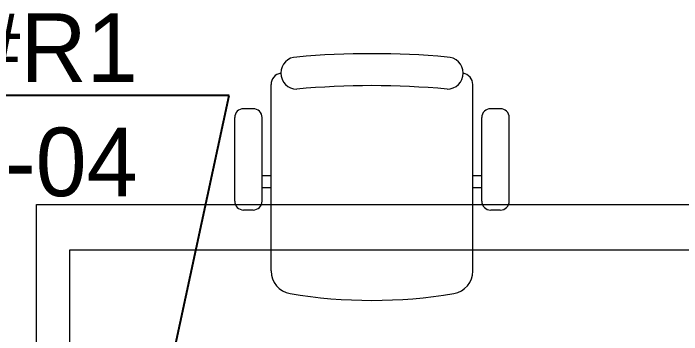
# Model space of a CAD drawing. Header units: metres. Extents: x 75097 to 220695, y -1557923 to -1361206.
# Drawn here: x 87700 to 89161, y -1447358 to -1446655 of the extents above; entities that cross this region are included whole.
import ezdxf
from ezdxf import colors
from ezdxf.entities.mleader import LeaderData, LeaderLine
from ezdxf.math import Vec2, Vec3

# ---------------------------------------------------------------- set-up
doc = ezdxf.new("R2010")
doc.units = ezdxf.units.M
doc.layers.get('0').update_dxf_attribs({"lineweight": 0})
doc.layers.add('A-100 - Copy$0$Medical Equipment and Furniture', color=8, linetype='Continuous', lineweight=0)
doc.layers.add('A-100 - Copy$0$NEW', color=8, linetype='Continuous', lineweight=5)
doc.layers.add('E-POWR', color=7, linetype='Continuous', lineweight=9, true_color=0x4e7e3e)
doc.styles.get("Standard").update_dxf_attribs({"font": 'GOTHIC.TTF'})

# ---------------------------------------------------------------- blocks, each defined once
blk = doc.blocks.new('*X81')
for p, q in [((5, 3), (5, 3)), ((5, 3), (5, 3)), ((5, 3), (5, 3)), ((5, 3), (5, 3)), ((5, 3), (5, 3)), ((5, 3), (5, 3)), ((5, 3), (5, 3)), ((5, 3), (5, 3)), ((5, 3), (5, 3)), ((5, 3), (5, 3)), ((5, 3), (5, 3)), ((5, 3), (5, 3)), ((5, 3), (5, 3)), ((5, 3), (5, 3)), ((5, 3), (5, 3)), ((5, 3), (5, 3)), ((5, 3), (5, 3)), ((5, 3), (5, 3)), ((5, 3), (5, 3)), ((5, 3), (5, 3)), ((5, 3), (5, 3)), ((5, 3), (5, 3)), ((5, 3), (5, 3)), ((5, 3), (5, 3)), ((5, 3), (5, 3)), ((5, 3), (5, 3)), ((5, 3), (5, 3)), ((5, 3), (5, 3)), ((5, 3), (5, 3)), ((5, 3), (5, 3)), ((5, 3), (5, 3)), ((5, 3), (5, 3)), ((5, 3), (5, 3)), ((5, 3), (5, 3)), ((5, 3), (5, 3)), ((5, 3), (5, 3)), ((5, 3), (5, 3)), ((5, 3), (5, 3)), ((5, 3), (5, 3)), ((5, 3), (5, 3)), ((5, 3), (5, 3)), ((5, 3), (5, 3)), ((5, 3), (5, 3)), ((5, 3), (5, 3)), ((5, 3), (5, 3)), ((5, 3), (5, 3)), ((5, 3), (5, 3)), ((5, 3), (5, 3)), ((5, 3), (5, 3)), ((5, 3), (5, 3)), ((5, 3), (5, 3)), ((5, 3), (5, 3)), ((5, 3), (5, 3)), ((5, 3), (5, 3)), ((5, 3), (5, 3)), ((5, 3), (5, 3)), ((5, 3), (5, 3)), ((5, 3), (5, 3)), ((5, 3), (5, 3)), ((5, 3), (5, 3)), ((5, 3), (5, 3)), ((5, 3), (5, 3)), ((5, 3), (5, 3)), ((5, 3), (5, 3)), ((5, 3), (5, 3)), ((5, 3), (5, 3)), ((6, 3), (5, 3)), ((5, 3), (5, 3)), ((6, 3), (5, 3)), ((5, 3), (5, 3)), ((6, 3), (5, 3)), ((5, 3), (5, 3)), ((6, 3), (5, 3)), ((5, 3), (5, 3)), ((5, 3), (5, 3)), ((5, 3), (5, 3)), ((5, 3), (5, 3)), ((5, 3), (5, 3)), ((5, 3), (5, 3)), ((5, 3), (5, 3)), ((5, 3), (5, 3)), ((5, 3), (5, 3)), ((5, 3), (5, 3)), ((5, 3), (5, 3)), ((5, 3), (5, 3)), ((5, 3), (5, 3)), ((5, 3), (5, 3)), ((5, 3), (5, 3)), ((5, 3), (5, 3)), ((5, 3), (5, 3)), ((5, 3), (5, 3)), ((5, 3), (5, 3)), ((5, 3), (5, 3)), ((5, 3), (5, 3)), ((5, 3), (5, 3)), ((5, 3), (5, 3)), ((6, 3), (6, 3)), ((6, 3), (6, 3)), ((6, 3), (6, 3)), ((6, 3), (6, 3)), ((6, 3), (6, 3)), ((6, 3), (6, 3)), ((6, 3), (6, 3)), ((6, 3), (6, 3)), ((6, 3), (6, 3)), ((6, 3), (6, 3)), ((6, 3), (6, 3)), ((6, 3), (6, 3)), ((6, 3), (6, 3)), ((6, 3), (6, 3)), ((6, 3), (6, 3)), ((6, 3), (6, 3)), ((6, 3), (6, 3)), ((6, 3), (6, 3)), ((6, 3), (6, 3)), ((6, 3), (6, 3)), ((6, 3), (6, 3)), ((6, 3), (6, 3)), ((6, 3), (6, 3)), ((6, 3), (6, 3)), ((6, 3), (6, 3)), ((6, 3), (6, 3)), ((6, 3), (6, 3)), ((6, 3), (6, 3)), ((6, 3), (6, 3)), ((6, 3), (6, 3)), ((6, 3), (6, 3)), ((6, 3), (6, 3)), ((6, 3), (6, 3)), ((6, 3), (6, 3)), ((6, 3), (6, 3)), ((6, 3), (6, 3)), ((6, 3), (6, 3)), ((6, 3), (6, 3)), ((6, 3), (6, 3)), ((6, 3), (6, 3)), ((6, 3), (6, 3)), ((6, 3), (6, 3)), ((6, 3), (6, 3)), ((6, 3), (6, 3)), ((6, 3), (6, 3)), ((6, 3), (6, 3)), ((6, 3), (6, 3)), ((6, 3), (6, 3)), ((6, 3), (6, 3)), ((6, 3), (6, 3)), ((6, 3), (6, 3)), ((6, 3), (6, 3)), ((6, 3), (6, 3)), ((6, 3), (6, 3)), ((6, 3), (6, 3)), ((6, 3), (6, 3)), ((6, 3), (6, 3)), ((6, 3), (6, 3)), ((6, 3), (6, 3)), ((6, 3), (6, 3)), ((6, 3), (6, 3)), ((6, 3), (6, 3)), ((6, 3), (6, 3)), ((6, 3), (6, 3)), ((6, 3), (6, 3)), ((6, 3), (6, 3)), ((6, 3), (6, 3)), ((6, 3), (6, 3)), ((6, 3), (6, 3)), ((6, 3), (6, 3)), ((6, 3), (6, 3)), ((6, 3), (6, 3)), ((6, 3), (6, 3)), ((6, 3), (6, 3)), ((6, 3), (6, 3)), ((6, 3), (6, 3)), ((6, 3), (6, 3)), ((6, 3), (6, 3)), ((6, 3), (6, 3)), ((6, 3), (6, 3)), ((6, 3), (6, 3)), ((6, 3), (6, 3)), ((6, 3), (6, 3)), ((6, 3), (6, 3)), ((6, 3), (6, 3)), ((6, 3), (6, 3)), ((6, 3), (6, 3)), ((6, 3), (6, 3)), ((6, 3), (6, 3)), ((6, 3), (6, 3)), ((6, 3), (6, 3)), ((6, 3), (6, 3)), ((6, 3), (6, 3)), ((6, 3), (6, 3)), ((6, 3), (6, 3)), ((6, 3), (6, 3)), ((6, 3), (6, 3)), ((6, 3), (6, 3)), ((6, 3), (6, 3)), ((6, 3), (6, 3)), ((6, 3), (6, 3)), ((6, 3), (6, 3)), ((6, 3), (6, 3)), ((6, 3), (6, 3)), ((6, 3), (6, 3)), ((6, 3), (6, 3)), ((6, 3), (6, 3)), ((6, 3), (6, 3)), ((6, 3), (6, 3)), ((6, 3), (6, 3)), ((6, 3), (6, 3)), ((6, 3), (6, 3)), ((6, 3), (6, 3)), ((6, 3), (6, 3)), ((6, 3), (6, 3)), ((6, 3), (6, 3)), ((6, 3), (6, 3)), ((6, 3), (6, 3)), ((6, 3), (6, 3)), ((6, 3), (6, 3)), ((6, 3), (6, 3)), ((6, 3), (6, 3)), ((6, 3), (6, 3)), ((6, 3), (6, 3)), ((6, 3), (6, 3)), ((6, 3), (6, 3)), ((6, 3), (6, 3)), ((6, 3), (6, 3)), ((6, 3), (6, 3)), ((6, 3), (6, 3)), ((6, 3), (6, 3)), ((6, 3), (6, 3)), ((6, 3), (6, 3)), ((6, 3), (6, 3)), ((6, 3), (6, 3)), ((6, 3), (6, 3)), ((6, 3), (6, 3)), ((6, 3), (6, 3)), ((6, 3), (6, 3)), ((6, 3), (6, 3)), ((6, 3), (6, 3)), ((6, 3), (6, 3)), ((6, 3), (6, 3)), ((6, 3), (6, 3)), ((6, 3), (6, 3)), ((6, 3), (6, 3)), ((6, 3), (6, 3)), ((6, 3), (6, 3)), ((6, 3), (6, 3)), ((6, 3), (6, 3)), ((6, 3), (6, 3)), ((6, 3), (6, 3)), ((6, 3), (6, 3)), ((6, 3), (6, 3)), ((6, 3), (6, 3)), ((6, 3), (6, 3)), ((6, 3), (6, 3)), ((6, 3), (6, 3)), ((6, 3), (6, 3)), ((6, 3), (6, 3)), ((6, 3), (6, 3)), ((6, 3), (6, 3)), ((6, 3), (6, 3)), ((6, 3), (6, 3)), ((6, 3), (6, 3)), ((6, 3), (6, 3)), ((6, 3), (6, 3)), ((6, 3), (6, 3)), ((6, 3), (6, 3)), ((6, 3), (6, 3)), ((6, 3), (6, 3)), ((6, 3), (6, 3)), ((6, 3), (6, 3)), ((6, 3), (6, 3)), ((6, 3), (6, 3)), ((6, 3), (6, 3)), ((6, 3), (6, 3)), ((6, 3), (6, 3)), ((6, 3), (6, 3)), ((6, 3), (6, 3)), ((6, 3), (6, 3)), ((6, 3), (6, 3)), ((6, 3), (6, 3)), ((6, 3), (6, 3)), ((6, 3), (6, 3)), ((6, 3), (6, 3)), ((6, 3), (6, 3)), ((6, 3), (6, 3)), ((6, 3), (6, 3)), ((6, 3), (6, 3)), ((6, 3), (6, 3)), ((6, 3), (6, 3)), ((6, 3), (6, 3)), ((6, 3), (6, 3)), ((6, 3), (6, 3)), ((6, 3), (6, 3)), ((6, 3), (6, 3)), ((6, 3), (6, 3)), ((6, 3), (6, 3)), ((6, 3), (6, 3)), ((6, 3), (6, 3)), ((6, 3), (6, 3)), ((6, 3), (6, 3)), ((6, 3), (6, 3)), ((6, 3), (5, 3)), ((6, 3), (5, 3)), ((6, 3), (5, 3)), ((6, 3), (5, 3)), ((6, 3), (5, 3)), ((6, 3), (6, 3)), ((6, 3), (6, 3)), ((6, 3), (6, 3)), ((6, 3), (6, 3)), ((6, 3), (6, 3)), ((6, 3), (6, 3)), ((6, 3), (6, 3)), ((6, 3), (6, 3)), ((6, 3), (6, 3)), ((6, 3), (6, 3)), ((6, 3), (6, 3)), ((6, 3), (6, 3)), ((6, 3), (6, 3)), ((6, 3), (6, 3)), ((6, 3), (6, 3)), ((6, 3), (6, 3)), ((6, 3), (6, 3)), ((6, 3), (6, 3)), ((6, 3), (6, 3)), ((6, 3), (6, 3)), ((6, 3), (6, 3)), ((6, 3), (6, 3)), ((6, 3), (6, 3)), ((6, 3), (6, 3)), ((6, 3), (6, 3)), ((6, 3), (6, 3)), ((6, 3), (6, 3)), ((6, 3), (6, 3)), ((6, 3), (6, 3)), ((6, 3), (6, 3)), ((6, 3), (6, 3)), ((6, 3), (6, 3)), ((6, 3), (6, 3)), ((6, 3), (6, 3)), ((6, 3), (6, 3)), ((6, 3), (6, 3)), ((6, 3), (6, 3)), ((6, 3), (6, 3)), ((6, 3), (6, 3)), ((6, 3), (6, 3)), ((6, 3), (6, 3)), ((6, 3), (6, 3)), ((6, 3), (6, 3)), ((6, 3), (6, 3)), ((6, 3), (6, 3)), ((6, 3), (6, 3)), ((6, 3), (6, 3)), ((6, 3), (6, 3)), ((6, 3), (6, 3)), ((6, 3), (6, 3)), ((6, 3), (6, 3)), ((6, 3), (6, 3)), ((6, 3), (6, 3)), ((6, 3), (6, 3)), ((6, 3), (6, 3)), ((6, 3), (6, 3)), ((6, 3), (6, 3)), ((6, 3), (6, 3)), ((6, 3), (6, 3)), ((6, 3), (6, 3)), ((6, 3), (6, 3)), ((6, 3), (6, 3)), ((6, 3), (6, 3)), ((6, 3), (6, 3)), ((6, 3), (6, 3)), ((6, 3), (6, 3)), ((6, 3), (6, 3)), ((6, 3), (6, 3)), ((6, 3), (6, 3)), ((6, 3), (6, 3)), ((6, 3), (6, 3)), ((6, 3), (6, 3)), ((6, 3), (6, 3)), ((6, 3), (6, 3)), ((6, 3), (6, 3)), ((6, 3), (6, 3)), ((6, 3), (6, 3)), ((6, 3), (6, 3)), ((6, 3), (6, 3)), ((6, 3), (6, 3)), ((6, 3), (6, 3)), ((6, 3), (6, 3)), ((6, 3), (6, 3)), ((6, 3), (6, 3)), ((6, 3), (6, 3)), ((6, 3), (6, 3)), ((6, 3), (6, 3)), ((6, 3), (6, 3)), ((6, 3), (6, 3)), ((6, 3), (6, 3)), ((6, 3), (6, 3)), ((6, 3), (6, 3)), ((6, 3), (6, 3)), ((6, 3), (6, 3)), ((6, 3), (6, 3)), ((6, 3), (6, 3)), ((6, 3), (6, 3)), ((6, 3), (6, 3)), ((6, 3), (6, 3)), ((6, 3), (6, 3)), ((6, 3), (6, 3)), ((6, 3), (6, 3)), ((6, 3), (6, 3)), ((6, 3), (6, 3)), ((6, 3), (6, 3)), ((6, 3), (6, 3)), ((6, 3), (6, 3)), ((6, 3), (6, 3)), ((6, 3), (6, 3)), ((6, 3), (6, 3)), ((6, 3), (6, 3)), ((6, 3), (6, 3)), ((6, 3), (6, 3)), ((6, 3), (6, 3)), ((6, 3), (6, 3)), ((6, 3), (6, 3)), ((6, 3), (6, 3)), ((6, 3), (6, 3)), ((6, 3), (6, 3)), ((6, 3), (6, 3)), ((6, 3), (6, 3)), ((6, 3), (6, 3)), ((6, 3), (6, 3)), ((6, 3), (6, 3)), ((6, 3), (6, 3)), ((6, 3), (6, 3)), ((6, 3), (6, 3)), ((6, 3), (6, 3)), ((6, 3), (6, 3)), ((6, 3), (6, 3)), ((6, 3), (6, 3)), ((6, 3), (6, 3)), ((6, 3), (6, 3)), ((6, 3), (6, 3)), ((6, 3), (6, 3)), ((6, 3), (6, 3)), ((6, 3), (6, 3)), ((6, 3), (6, 3)), ((6, 3), (6, 3)), ((6, 3), (6, 3)), ((6, 3), (6, 3)), ((6, 3), (6, 3)), ((6, 3), (6, 3)), ((6, 3), (6, 3)), ((6, 3), (6, 3)), ((6, 3), (6, 3)), ((6, 3), (6, 3)), ((6, 3), (6, 3)), ((6, 3), (6, 3)), ((6, 3), (6, 3)), ((6, 3), (6, 3)), ((6, 3), (6, 3)), ((6, 3), (6, 3)), ((6, 3), (6, 3)), ((6, 3), (6, 3)), ((6, 3), (6, 3)), ((6, 3), (6, 3)), ((6, 3), (6, 3)), ((6, 3), (6, 3)), ((6, 3), (6, 3)), ((6, 3), (6, 3)), ((6, 3), (6, 3)), ((6, 3), (6, 3)), ((6, 3), (6, 3)), ((6, 3), (6, 3)), ((6, 3), (6, 3)), ((6, 3), (6, 3)), ((6, 3), (6, 3)), ((6, 3), (6, 3)), ((6, 3), (6, 3)), ((6, 3), (6, 3)), ((6, 3), (6, 3)), ((6, 3), (6, 3)), ((6, 3), (6, 3)), ((6, 3), (6, 3)), ((6, 3), (6, 3)), ((6, 3), (6, 3)), ((6, 3), (6, 3)), ((6, 3), (6, 3)), ((6, 3), (6, 3)), ((6, 3), (6, 3)), ((6, 3), (6, 3)), ((6, 3), (6, 3)), ((6, 3), (6, 3)), ((6, 3), (6, 3)), ((6, 3), (6, 3)), ((6, 3), (6, 3)), ((6, 3), (6, 3)), ((6, 3), (6, 3)), ((6, 3), (6, 3)), ((6, 3), (6, 3)), ((6, 3), (6, 3)), ((6, 3), (6, 3)), ((6, 3), (6, 3)), ((6, 3), (6, 3)), ((6, 3), (6, 3)), ((6, 3), (6, 3)), ((6, 3), (6, 3)), ((6, 3), (6, 3)), ((6, 3), (6, 3)), ((6, 3), (6, 3)), ((6, 3), (6, 3)), ((6, 3), (6, 3)), ((6, 3), (6, 3)), ((6, 3), (6, 3)), ((6, 3), (6, 3)), ((6, 3), (6, 3)), ((6, 3), (6, 3)), ((6, 3), (6, 3)), ((6, 3), (6, 3)), ((6, 3), (6, 3)), ((6, 3), (6, 3)), ((6, 3), (6, 3)), ((6, 3), (6, 3)), ((6, 3), (6, 3)), ((6, 3), (6, 3)), ((6, 3), (6, 3)), ((6, 3), (6, 3)), ((6, 3), (6, 3)), ((6, 3), (6, 3)), ((6, 3), (6, 3)), ((6, 3), (6, 3)), ((6, 3), (6, 3)), ((6, 3), (6, 3)), ((6, 3), (6, 3)), ((6, 3), (6, 3)), ((6, 3), (6, 3)), ((6, 3), (6, 3)), ((6, 3), (6, 3)), ((6, 3), (6, 3)), ((6, 3), (6, 3)), ((6, 3), (6, 3)), ((6, 3), (6, 3)), ((6, 3), (6, 3)), ((6, 3), (6, 3)), ((6, 3), (6, 3)), ((6, 3), (6, 3)), ((6, 3), (6, 3)), ((6, 3), (6, 3)), ((6, 3), (6, 3)), ((6, 3), (6, 3)), ((6, 3), (6, 3)), ((6, 3), (6, 3)), ((6, 3), (6, 3)), ((6, 3), (6, 3)), ((6, 3), (6, 3)), ((6, 3), (6, 3)), ((6, 3), (6, 3)), ((6, 3), (6, 3)), ((6, 3), (6, 3)), ((6, 3), (6, 3)), ((6, 3), (6, 3)), ((6, 3), (6, 3)), ((6, 3), (6, 3)), ((6, 3), (6, 3)), ((6, 3), (6, 3)), ((6, 3), (6, 3)), ((6, 3), (6, 3)), ((6, 3), (6, 3)), ((6, 3), (6, 3)), ((6, 3), (6, 3)), ((6, 3), (6, 3)), ((6, 3), (6, 3)), ((6, 3), (6, 3)), ((6, 3), (6, 3)), ((6, 3), (6, 3)), ((6, 3), (6, 3)), ((6, 3), (6, 3)), ((6, 3), (6, 3)), ((6, 3), (6, 3)), ((6, 3), (6, 3)), ((6, 3), (6, 3)), ((6, 3), (6, 3)), ((6, 3), (6, 3)), ((6, 3), (6, 3)), ((6, 3), (6, 3)), ((6, 3), (6, 3)), ((6, 3), (6, 3)), ((6, 3), (6, 3)), ((6, 3), (6, 3)), ((6, 3), (6, 3)), ((6, 3), (6, 3)), ((6, 3), (6, 3)), ((6, 3), (6, 3)), ((6, 3), (6, 3)), ((6, 3), (6, 3)), ((6, 3), (6, 3)), ((6, 3), (6, 3)), ((6, 3), (6, 3)), ((6, 3), (6, 3)), ((6, 3), (6, 3)), ((6, 3), (6, 3)), ((6, 3), (6, 3)), ((6, 3), (6, 3)), ((6, 3), (6, 3)), ((6, 3), (6, 3)), ((6, 3), (6, 3)), ((6, 3), (6, 3)), ((6, 3), (6, 3)), ((6, 3), (6, 3)), ((6, 3), (6, 3)), ((6, 3), (6, 3)), ((6, 3), (6, 3)), ((6, 3), (6, 3)), ((6, 3), (6, 3)), ((6, 3), (6, 3)), ((6, 3), (6, 3)), ((6, 3), (6, 3)), ((6, 3), (6, 3)), ((6, 3), (6, 3)), ((6, 3), (6, 3)), ((6, 3), (6, 3)), ((6, 3), (6, 3)), ((6, 3), (6, 3)), ((6, 3), (6, 3)), ((6, 3), (6, 3)), ((6, 3), (6, 3))]:
    blk.add_line(p, q)
blk = doc.blocks.new('*X82')
for p, q in [((13, 1), (13, 1)), ((13, 1), (13, 1)), ((13, 1), (13, 1)), ((13, 1), (13, 1)), ((13, 1), (13, 1)), ((13, 1), (13, 1)), ((13, 1), (13, 1)), ((13, 1), (13, 1)), ((13, 1), (13, 1)), ((13, 1), (13, 1)), ((13, 1), (13, 1)), ((13, 1), (13, 1)), ((13, 1), (13, 1)), ((13, 1), (13, 1)), ((13, 1), (13, 1)), ((13, 1), (14, 1)), ((13, 1), (14, 1)), ((13, 1), (14, 1)), ((13, 1), (13, 1)), ((13, 1), (13, 1)), ((13, 1), (13, 1)), ((13, 1), (13, 1)), ((13, 1), (13, 1)), ((13, 1), (13, 1)), ((13, 1), (13, 1)), ((13, 1), (13, 1)), ((13, 1), (13, 1)), ((13, 1), (13, 1)), ((13, 1), (13, 1)), ((13, 1), (13, 1)), ((13, 1), (13, 1)), ((13, 1), (13, 1)), ((13, 1), (13, 1)), ((13, 1), (13, 1)), ((13, 1), (13, 1)), ((13, 1), (13, 1)), ((13, 1), (13, 1)), ((13, 1), (13, 1)), ((13, 1), (13, 1)), ((13, 1), (13, 1)), ((13, 1), (13, 1)), ((13, 1), (13, 1)), ((13, 1), (13, 1)), ((13, 1), (13, 1)), ((13, 1), (13, 1)), ((13, 1), (13, 1)), ((13, 1), (13, 1)), ((13, 1), (13, 1)), ((13, 1), (13, 1)), ((13, 1), (13, 1)), ((13, 1), (13, 1)), ((13, 1), (13, 1)), ((13, 1), (13, 1)), ((13, 1), (13, 1)), ((13, 1), (13, 1)), ((13, 1), (13, 1)), ((13, 1), (13, 1)), ((13, 1), (13, 1)), ((13, 1), (13, 1)), ((13, 1), (13, 1)), ((13, 1), (13, 1)), ((13, 1), (13, 1)), ((13, 1), (13, 1)), ((13, 1), (13, 1)), ((13, 1), (13, 1)), ((13, 1), (13, 1)), ((13, 1), (13, 1)), ((13, 1), (13, 1)), ((13, 1), (13, 1)), ((13, 1), (13, 1)), ((13, 1), (13, 1)), ((13, 1), (13, 1)), ((13, 1), (13, 1)), ((13, 1), (13, 1)), ((13, 1), (13, 1)), ((13, 1), (13, 1)), ((13, 1), (13, 1)), ((13, 1), (13, 1)), ((13, 1), (13, 1)), ((13, 1), (13, 1)), ((13, 1), (13, 1)), ((13, 1), (13, 1)), ((13, 1), (13, 1)), ((13, 1), (13, 1)), ((13, 1), (13, 1)), ((13, 1), (13, 1)), ((13, 1), (13, 1)), ((13, 1), (13, 1)), ((13, 1), (13, 1)), ((13, 1), (13, 1)), ((13, 1), (13, 1)), ((13, 1), (13, 1)), ((13, 1), (13, 1)), ((13, 1), (13, 1)), ((13, 1), (13, 1)), ((13, 1), (13, 1)), ((13, 1), (13, 1)), ((13, 1), (13, 1)), ((13, 1), (13, 1)), ((13, 1), (13, 1)), ((13, 1), (13, 1)), ((13, 1), (13, 1)), ((13, 1), (13, 1)), ((13, 1), (13, 1)), ((13, 1), (13, 1)), ((13, 1), (13, 1)), ((13, 1), (13, 1)), ((13, 1), (13, 1)), ((13, 1), (13, 1)), ((13, 1), (13, 1)), ((13, 1), (13, 1)), ((13, 1), (13, 1)), ((13, 1), (13, 1)), ((13, 1), (13, 1)), ((13, 1), (13, 1)), ((13, 1), (13, 1)), ((13, 1), (13, 1)), ((13, 1), (13, 1)), ((13, 1), (13, 1)), ((13, 1), (13, 1)), ((13, 1), (13, 1)), ((13, 1), (13, 1)), ((13, 1), (13, 1)), ((13, 1), (14, 1)), ((13, 0), (13, 0)), ((13, 0), (13, 0)), ((13, 0), (13, 0)), ((13, 0), (13, 0)), ((13, 0), (13, 0)), ((13, 0), (13, 0)), ((13, 0), (13, 0)), ((13, 0), (13, 0)), ((13, 0), (13, 0)), ((13, 0), (13, 0)), ((13, 0), (13, 0)), ((13, 0), (13, 0)), ((13, 0), (13, 0)), ((13, 0), (13, 0)), ((13, 0), (13, 0)), ((13, 0), (13, 0)), ((13, 0), (13, 0)), ((13, 0), (13, 0)), ((13, 0), (13, 0)), ((13, 0), (13, 0)), ((13, 0), (13, 0)), ((13, 0), (13, 0)), ((13, 0), (13, 0)), ((13, 0), (13, 0)), ((13, 0), (13, 0)), ((13, 0), (13, 0)), ((13, 0), (13, 0)), ((13, 0), (13, 0)), ((13, 0), (13, 0)), ((13, 0), (13, 0)), ((13, 0), (13, 0)), ((13, 0), (13, 0)), ((13, 0), (13, 0)), ((13, 0), (13, 0)), ((13, 0), (13, 0)), ((13, 0), (13, 0)), ((13, 0), (13, 0)), ((13, 0), (13, 0)), ((13, 0), (13, 0)), ((13, 0), (13, 0)), ((13, 0), (13, 0)), ((13, 0), (13, 0)), ((13, 0), (13, 0)), ((13, 0), (13, 0)), ((13, 0), (13, 0)), ((13, 0), (13, 0)), ((13, 0), (13, 0)), ((13, 0), (13, 0)), ((13, 0), (14, 0)), ((13, 0), (14, 0)), ((13, 0), (13, 0)), ((13, 0), (14, 0)), ((14, 1), (14, 1)), ((14, 1), (14, 1)), ((14, 1), (14, 1)), ((14, 1), (14, 1)), ((14, 1), (14, 1)), ((14, 1), (14, 1)), ((14, 1), (14, 1)), ((14, 1), (14, 1)), ((14, 1), (14, 1)), ((14, 1), (14, 1)), ((14, 1), (14, 1)), ((14, 1), (14, 1)), ((14, 1), (14, 1)), ((14, 1), (14, 1)), ((14, 1), (14, 1)), ((14, 1), (14, 1)), ((14, 1), (14, 1)), ((14, 1), (14, 1)), ((14, 1), (14, 1)), ((14, 1), (14, 1)), ((14, 1), (14, 1)), ((14, 1), (14, 1)), ((14, 1), (14, 1)), ((14, 1), (14, 1)), ((14, 1), (14, 1)), ((14, 1), (14, 1)), ((14, 1), (14, 1)), ((14, 1), (14, 1)), ((14, 1), (14, 1)), ((14, 1), (14, 1)), ((14, 1), (14, 1)), ((14, 1), (14, 1)), ((14, 1), (14, 1)), ((14, 1), (14, 1)), ((14, 1), (14, 1)), ((14, 1), (14, 1)), ((14, 1), (14, 1)), ((14, 1), (14, 1)), ((14, 1), (14, 1)), ((14, 1), (14, 1)), ((14, 1), (14, 1)), ((14, 1), (14, 1)), ((14, 1), (14, 1)), ((14, 1), (14, 1)), ((14, 1), (14, 1)), ((14, 1), (14, 1)), ((14, 1), (14, 1)), ((14, 1), (14, 1)), ((14, 1), (14, 1)), ((14, 1), (14, 1)), ((14, 1), (14, 1)), ((14, 1), (14, 1)), ((14, 1), (14, 1)), ((14, 1), (14, 1)), ((14, 1), (14, 1)), ((14, 1), (14, 1)), ((14, 1), (14, 1)), ((14, 1), (14, 1)), ((14, 1), (14, 1)), ((14, 1), (14, 1)), ((14, 1), (14, 1)), ((14, 1), (14, 1)), ((14, 1), (14, 1)), ((14, 1), (14, 1)), ((14, 1), (14, 1)), ((14, 1), (14, 1)), ((14, 1), (14, 1)), ((14, 1), (14, 1)), ((14, 1), (14, 1)), ((14, 1), (14, 1)), ((14, 1), (14, 1)), ((14, 1), (14, 1)), ((14, 1), (14, 1)), ((14, 1), (14, 1)), ((14, 1), (14, 1)), ((14, 1), (14, 1)), ((14, 1), (14, 1)), ((14, 1), (14, 1)), ((14, 1), (14, 1)), ((14, 1), (14, 1)), ((14, 1), (14, 1)), ((14, 1), (14, 1)), ((14, 1), (14, 1)), ((14, 1), (14, 1)), ((14, 1), (14, 1)), ((14, 1), (14, 1)), ((14, 1), (14, 1)), ((14, 1), (14, 1)), ((14, 1), (14, 1)), ((14, 1), (14, 1)), ((14, 1), (14, 1)), ((14, 1), (14, 1)), ((14, 1), (14, 1)), ((14, 1), (14, 1)), ((14, 0), (14, 0)), ((14, 0), (14, 0)), ((14, 0), (14, 0)), ((14, 0), (14, 0)), ((14, 0), (14, 0)), ((14, 0), (14, 0)), ((14, 0), (14, 0)), ((14, 0), (14, 0)), ((14, 0), (14, 0)), ((14, 0), (14, 0)), ((14, 0), (14, 0)), ((14, 0), (14, 0)), ((14, 0), (14, 0)), ((14, 0), (14, 0)), ((14, 0), (14, 0)), ((14, 0), (14, 0)), ((14, 0), (14, 0)), ((14, 0), (14, 0)), ((14, 0), (14, 0)), ((14, 0), (14, 0)), ((14, 0), (14, 0)), ((14, 0), (14, 0)), ((14, 0), (14, 0)), ((14, 0), (14, 0)), ((14, 0), (14, 0)), ((14, 0), (14, 0)), ((14, 0), (14, 0)), ((14, 0), (14, 0)), ((14, 0), (14, 0)), ((14, 0), (14, 0)), ((14, 0), (14, 0)), ((14, 0), (14, 0)), ((14, 0), (14, 0)), ((14, 0), (14, 0)), ((14, 0), (14, 0)), ((14, 0), (14, 0)), ((14, 0), (14, 0)), ((14, 0), (14, 0)), ((14, 0), (14, 0)), ((14, 0), (14, 0)), ((14, 0), (14, 0)), ((14, 0), (14, 0)), ((14, 0), (14, 0)), ((14, 0), (14, 0)), ((14, 0), (14, 0)), ((14, 0), (14, 0)), ((14, 0), (14, 0)), ((14, 0), (14, 0)), ((13, 0), (13, 0)), ((13, 0), (14, 0)), ((13, 0), (13, 0)), ((13, 0), (14, 0)), ((13, 0), (13, 0)), ((13, 0), (14, 0)), ((13, 0), (13, 0)), ((13, 0), (13, 0)), ((13, 0), (13, 0)), ((13, 0), (13, 0)), ((13, 0), (14, 0)), ((13, 0), (13, 0)), ((13, 0), (14, 0)), ((13, 0), (13, 0)), ((13, 0), (14, 0)), ((13, 0), (13, 0)), ((13, 0), (14, 0)), ((13, 0), (13, 0)), ((13, 0), (14, 0)), ((13, 0), (13, 0)), ((13, 0), (14, 0)), ((13, 0), (13, 0)), ((13, 0), (14, 0)), ((13, 0), (13, 0)), ((13, 0), (13, 0)), ((13, 0), (13, 0)), ((13, 0), (14, 0)), ((13, 0), (13, 0)), ((13, 0), (14, 0)), ((13, 0), (13, 0)), ((13, 0), (14, 0)), ((13, 0), (13, 0)), ((13, 0), (14, 0)), ((13, 0), (13, 0)), ((13, 0), (13, 0)), ((13, 0), (13, 0)), ((13, 0), (13, 0)), ((13, 0), (13, 0)), ((13, 0), (13, 0)), ((13, 0), (13, 0)), ((13, 0), (13, 0)), ((13, 0), (13, 0)), ((13, 0), (13, 0)), ((13, 0), (13, 0)), ((13, 0), (13, 0)), ((13, 0), (13, 0)), ((13, 0), (13, 0)), ((13, 0), (13, 0)), ((13, 0), (13, 0)), ((13, 0), (13, 0)), ((13, 0), (13, 0)), ((13, 0), (13, 0)), ((13, 0), (13, 0)), ((13, 0), (13, 0)), ((13, 0), (13, 0)), ((13, 0), (13, 0)), ((13, 0), (13, 0)), ((13, 0), (13, 0)), ((13, 0), (13, 0)), ((13, 0), (13, 0)), ((13, 0), (13, 0)), ((13, 0), (13, 0)), ((13, 0), (13, 0)), ((13, 0), (13, 0)), ((13, -1), (13, -1)), ((13, -1), (13, -1)), ((13, -1), (13, -1)), ((13, -1), (13, -1)), ((13, -1), (13, -1)), ((13, -1), (14, -1)), ((13, -1), (13, -1)), ((14, 0), (14, 0)), ((14, 0), (14, 0)), ((14, 0), (14, 0)), ((14, 0), (14, 0)), ((14, 0), (14, 0)), ((14, 0), (14, 0)), ((14, 0), (14, 0)), ((14, 0), (14, 0)), ((14, 0), (14, 0)), ((14, 0), (14, 0)), ((14, 0), (14, 0)), ((14, 0), (14, 0)), ((14, 0), (14, 0)), ((14, 0), (14, 0)), ((14, 0), (14, 0)), ((13, 0), (14, 0)), ((14, 0), (14, 0)), ((14, 0), (14, 0)), ((14, 0), (14, 0)), ((14, 0), (14, 0)), ((14, 0), (14, 0)), ((14, 0), (14, 0)), ((14, 0), (14, 0)), ((14, 0), (14, 0)), ((14, 0), (14, 0)), ((14, 0), (14, 0)), ((14, 0), (14, 0)), ((14, 0), (14, 0)), ((14, 0), (14, 0)), ((14, 0), (14, 0)), ((14, 0), (14, 0)), ((14, 0), (14, 0)), ((14, 0), (14, 0)), ((14, 0), (14, 0)), ((14, 0), (14, 0)), ((14, 0), (14, 0)), ((14, 0), (14, 0)), ((14, 0), (14, 0)), ((14, 0), (14, 0)), ((14, 0), (14, 0)), ((14, 0), (14, 0)), ((14, 0), (14, 0)), ((14, 0), (14, 0)), ((14, 0), (14, 0)), ((14, 0), (14, 0)), ((14, 0), (14, 0)), ((14, 0), (14, 0)), ((14, 0), (14, 0)), ((14, 0), (14, 0)), ((14, 0), (14, 0)), ((14, -1), (14, -1)), ((14, -1), (14, -1)), ((14, -1), (14, -1)), ((14, -1), (14, -1)), ((14, -1), (14, -1))]:
    blk.add_line(p, q)
blk = doc.blocks.new('A-100 - Copy$0$GF21018-P')
for p, q in [((-0.2207, 0.4756), (-0.2207, 0.0675)), ((0.2205, 0.4756), (0.2205, 0.0675)), ((-0.2806, 0.3422), (-0.2598, 0.3422)), ((0.2596, 0.3422), (0.2804, 0.3422)), ((-0.3002, 0.3226), (-0.3002, 0.14)), ((-0.2402, 0.3226), (-0.2402, 0.14)), ((0.24, 0.3226), (0.24, 0.14)), ((0.3, 0.3226), (0.3, 0.14)), ((-0.2402, 0.2937), (-0.2207, 0.2937)), ((0.2205, 0.2937), (0.24, 0.2937)), ((-0.2402, 0.2671), (-0.2207, 0.2671)), ((0.2205, 0.2671), (0.24, 0.2671)), ((-0.2806, 0.1204), (-0.2598, 0.1204)), ((0.2596, 0.1204), (0.2804, 0.1204))]:
    blk.add_line(p, q)
for points in [[(0.24, 0.2937), (0.24, 0.2937), (0.24, 0.2937), (0.24, 0.2937), (0.24, 0.2937), (0.24, 0.2937), (0.24, 0.2937), (0.24, 0.2937), (0.24, 0.2937), (0.24, 0.2937), (0.24, 0.2937), (0.24, 0.2937), (0.24, 0.2937), (0.24, 0.2937), (0.24, 0.2937), (0.24, 0.2937), (0.24, 0.2937), (0.24, 0.2937), (0.24, 0.2937), (0.24, 0.2937), (0.24, 0.2937), (0.24, 0.2937), (0.24, 0.2937), (0.24, 0.2937), (0.24, 0.2937), (0.24, 0.2937), (0.24, 0.2937), (0.24, 0.2937), (0.24, 0.2937), (0.24, 0.2937), (0.24, 0.2937), (0.24, 0.2937), (0.24, 0.2937), (0.24, 0.2937), (0.24, 0.2937), (0.24, 0.2937), (0.24, 0.2937), (0.24, 0.2937), (0.24, 0.2937), (0.24, 0.2937), (0.24, 0.2937), (0.24, 0.2937), (0.24, 0.2937), (0.24, 0.2937), (0.24, 0.2937), (0.24, 0.2937), (0.24, 0.2937), (0.24, 0.2937), (0.24, 0.2937), (0.24, 0.2937), (0.24, 0.2937), (0.24, 0.2937), (0.24, 0.2937), (0.24, 0.2937), (0.24, 0.2937), (0.24, 0.2937), (0.24, 0.2937), (0.24, 0.2937), (0.24, 0.2937), (0.24, 0.2937), (0.24, 0.2937), (0.24, 0.2937), (0.24, 0.2937), (0.24, 0.2937), (0.24, 0.2937), (0.24, 0.2937), (0.24, 0.2937), (0.24, 0.2937), (0.24, 0.2937), (0.24, 0.2937), (0.24, 0.2937), (0.24, 0.2937), (0.24, 0.2937), (0.24, 0.2937), (0.24, 0.2937), (0.24, 0.2937), (0.24, 0.2937), (0.24, 0.2937), (0.24, 0.2937), (0.24, 0.2937), (0.24, 0.2937), (0.24, 0.2937), (0.24, 0.2937), (0.24, 0.2937), (0.24, 0.2937), (0.24, 0.2937), (0.24, 0.2937), (0.24, 0.2937), (0.24, 0.2937), (0.24, 0.2937), (0.24, 0.2937), (0.24, 0.2937), (0.24, 0.2937), (0.24, 0.2937), (0.24, 0.2937), (0.24, 0.2937), (0.24, 0.2937), (0.24, 0.2937), (0.24, 0.2937), (0.24, 0.2937), (0.24, 0.2937), (0.24, 0.2937), (0.24, 0.2937), (0.24, 0.2937), (0.24, 0.2937), (0.24, 0.2937), (0.24, 0.2937), (0.24, 0.2937), (0.24, 0.2937), (0.24, 0.2937), (0.24, 0.2937), (0.24, 0.2937), (0.24, 0.2937), (0.24, 0.2937), (0.24, 0.2937), (0.24, 0.2937), (0.24, 0.2937), (0.24, 0.2937), (0.24, 0.2937), (0.24, 0.2937), (0.24, 0.2937), (0.24, 0.2937), (0.24, 0.2937), (0.24, 0.2937), (0.24, 0.2937), (0.24, 0.2937), (0.24, 0.2937), (0.24, 0.2937), (0.24, 0.2937), (0.24, 0.2937), (0.24, 0.2937), (0.24, 0.2937), (0.24, 0.2937), (0.24, 0.2937), (0.24, 0.2937), (0.24, 0.2937), (0.24, 0.2937), (0.24, 0.2937), (0.24, 0.2937), (0.24, 0.2937), (0.24, 0.2937), (0.24, 0.2937), (0.24, 0.2937), (0.24, 0.2937), (0.24, 0.2937), (0.24, 0.2937), (0.24, 0.2937), (0.24, 0.2937), (0.24, 0.2937), (0.24, 0.2937), (0.24, 0.2937), (0.24, 0.2937), (0.24, 0.2937), (0.24, 0.2937), (0.24, 0.2937), (0.24, 0.2937), (0.24, 0.2937), (0.24, 0.2937), (0.24, 0.2937), (0.24, 0.2937), (0.24, 0.2937), (0.24, 0.2937), (0.24, 0.2937), (0.24, 0.2937), (0.24, 0.2937), (0.24, 0.2937), (0.24, 0.2937), (0.24, 0.2937), (0.24, 0.2937), (0.24, 0.2937), (0.24, 0.2937), (0.24, 0.2937), (0.24, 0.2937), (0.24, 0.2937), (0.24, 0.2937), (0.24, 0.2937), (0.24, 0.2937), (0.24, 0.2937), (0.24, 0.2937), (0.24, 0.2937), (0.24, 0.2937), (0.24, 0.2937), (0.24, 0.2937), (0.24, 0.2937), (0.24, 0.2937), (0.24, 0.2937), (0.24, 0.2937), (0.24, 0.2937), (0.24, 0.2937), (0.24, 0.2937), (0.24, 0.2937), (0.24, 0.2937), (0.24, 0.2937), (0.24, 0.2937), (0.24, 0.2937), (0.24, 0.2937), (0.24, 0.2937), (0.24, 0.2937), (0.24, 0.2937), (0.24, 0.2937), (0.24, 0.2937), (0.24, 0.2937), (0.24, 0.2937), (0.24, 0.2937), (0.24, 0.2937), (0.24, 0.2937), (0.24, 0.2937), (0.24, 0.2937), (0.24, 0.2937), (0.24, 0.2937), (0.24, 0.2937), (0.24, 0.2937), (0.24, 0.2937), (0.24, 0.2937), (0.24, 0.2937), (0.24, 0.2937), (0.24, 0.2937), (0.24, 0.2937), (0.24, 0.2937), (0.24, 0.2937), (0.24, 0.2937), (0.24, 0.2937), (0.24, 0.2937), (0.24, 0.2937), (0.24, 0.2937), (0.24, 0.2937), (0.24, 0.2937), (0.24, 0.2937), (0.24, 0.2937), (0.24, 0.2937), (0.24, 0.2937), (0.24, 0.2937), (0.24, 0.2937), (0.24, 0.2937), (0.24, 0.2937), (0.24, 0.2937), (0.24, 0.2937), (0.24, 0.2937), (0.24, 0.2937), (0.24, 0.2937), (0.24, 0.2937), (0.24, 0.2937), (0.24, 0.2937), (0.24, 0.2937), (0.24, 0.2937), (0.24, 0.2937), (0.24, 0.2937), (0.24, 0.2937), (0.24, 0.2937), (0.24, 0.2937), (0.24, 0.2937), (0.24, 0.2937), (0.24, 0.2937), (0.24, 0.2937), (0.24, 0.2937), (0.24, 0.2937), (0.24, 0.2937), (0.24, 0.2937), (0.24, 0.2937), (0.24, 0.2937), (0.24, 0.2937), (0.24, 0.2937), (0.24, 0.2937), (0.24, 0.2937), (0.24, 0.2937), (0.24, 0.2937), (0.24, 0.2937), (0.24, 0.2937), (0.24, 0.2937), (0.24, 0.2937), (0.24, 0.2937), (0.24, 0.2937), (0.24, 0.2937), (0.24, 0.2937), (0.24, 0.2937), (0.24, 0.2937), (0.24, 0.2937)], [(0.24, 0.2937), (0.24, 0.2937), (0.24, 0.2937), (0.24, 0.2937), (0.24, 0.2937), (0.24, 0.2937), (0.24, 0.2937), (0.24, 0.2937), (0.24, 0.2937), (0.24, 0.2937), (0.24, 0.2937), (0.24, 0.2937), (0.24, 0.2937), (0.24, 0.2937), (0.24, 0.2937), (0.24, 0.2937), (0.24, 0.2937), (0.24, 0.2937), (0.24, 0.2937), (0.24, 0.2937), (0.24, 0.2937), (0.24, 0.2937), (0.24, 0.2937), (0.24, 0.2937), (0.24, 0.2937), (0.24, 0.2937), (0.24, 0.2937), (0.24, 0.2937), (0.24, 0.2937), (0.24, 0.2937), (0.24, 0.2937), (0.24, 0.2937), (0.24, 0.2937), (0.24, 0.2937), (0.24, 0.2937), (0.24, 0.2937), (0.24, 0.2937), (0.24, 0.2937), (0.24, 0.2937), (0.24, 0.2937), (0.24, 0.2937), (0.24, 0.2937), (0.24, 0.2937), (0.24, 0.2937), (0.24, 0.2937), (0.24, 0.2937), (0.24, 0.2937), (0.24, 0.2937), (0.24, 0.2937), (0.24, 0.2937), (0.24, 0.2937), (0.24, 0.2937), (0.24, 0.2937), (0.24, 0.2937), (0.24, 0.2937), (0.24, 0.2937), (0.24, 0.2937), (0.24, 0.2937), (0.24, 0.2937), (0.24, 0.2937), (0.24, 0.2937), (0.24, 0.2937), (0.24, 0.2937), (0.24, 0.2937), (0.24, 0.2937), (0.24, 0.2937), (0.24, 0.2937), (0.24, 0.2937), (0.24, 0.2937), (0.24, 0.2937), (0.24, 0.2937), (0.24, 0.2937), (0.24, 0.2937), (0.24, 0.2937), (0.24, 0.2937), (0.24, 0.2937), (0.24, 0.2937), (0.24, 0.2937), (0.24, 0.2937), (0.24, 0.2937), (0.24, 0.2937), (0.24, 0.2937), (0.24, 0.2937), (0.24, 0.2937), (0.24, 0.2937), (0.24, 0.2937), (0.24, 0.2937), (0.24, 0.2937), (0.24, 0.2937), (0.24, 0.2937), (0.24, 0.2937), (0.24, 0.2937), (0.24, 0.2937), (0.24, 0.2937), (0.24, 0.2937), (0.24, 0.2937), (0.24, 0.2937), (0.24, 0.2937), (0.24, 0.2937), (0.24, 0.2937), (0.24, 0.2937), (0.24, 0.2937), (0.24, 0.2937), (0.24, 0.2937), (0.24, 0.2937), (0.24, 0.2937), (0.24, 0.2937), (0.24, 0.2937), (0.24, 0.2937), (0.24, 0.2937), (0.24, 0.2937), (0.24, 0.2937), (0.24, 0.2937), (0.24, 0.2937), (0.24, 0.2937), (0.24, 0.2937), (0.24, 0.2937), (0.24, 0.2937), (0.24, 0.2937), (0.24, 0.2937), (0.24, 0.2937), (0.24, 0.2937), (0.24, 0.2937), (0.24, 0.2937), (0.24, 0.2937), (0.24, 0.2937), (0.24, 0.2937), (0.24, 0.2937), (0.24, 0.2937), (0.24, 0.2937), (0.24, 0.2937), (0.24, 0.2937), (0.24, 0.2937), (0.24, 0.2937), (0.24, 0.2937), (0.24, 0.2937), (0.24, 0.2937), (0.24, 0.2937), (0.24, 0.2937), (0.24, 0.2937), (0.24, 0.2937), (0.24, 0.2937), (0.24, 0.2937), (0.24, 0.2937), (0.24, 0.2937), (0.24, 0.2937), (0.24, 0.2937), (0.24, 0.2937), (0.24, 0.2937), (0.24, 0.2937), (0.24, 0.2937), (0.24, 0.2937), (0.24, 0.2937), (0.24, 0.2937), (0.24, 0.2937), (0.24, 0.2937), (0.24, 0.2937), (0.24, 0.2937), (0.24, 0.2937), (0.24, 0.2937), (0.24, 0.2937), (0.24, 0.2937), (0.24, 0.2937), (0.24, 0.2937), (0.24, 0.2937), (0.24, 0.2937), (0.24, 0.2937), (0.24, 0.2937), (0.24, 0.2937), (0.24, 0.2937), (0.24, 0.2937), (0.24, 0.2937), (0.24, 0.2937), (0.24, 0.2937), (0.24, 0.2937), (0.24, 0.2937), (0.24, 0.2937), (0.24, 0.2937), (0.24, 0.2937), (0.24, 0.2937), (0.24, 0.2937), (0.24, 0.2937), (0.24, 0.2937), (0.24, 0.2937), (0.24, 0.2937), (0.24, 0.2937), (0.24, 0.2937), (0.24, 0.2937), (0.24, 0.2937), (0.24, 0.2937), (0.24, 0.2937), (0.24, 0.2937), (0.24, 0.2937), (0.24, 0.2937), (0.24, 0.2937), (0.24, 0.2937), (0.24, 0.2937), (0.24, 0.2937), (0.24, 0.2937), (0.24, 0.2937), (0.24, 0.2937), (0.24, 0.2937), (0.24, 0.2937), (0.24, 0.2937), (0.24, 0.2937), (0.24, 0.2937), (0.24, 0.2937), (0.24, 0.2937), (0.24, 0.2937), (0.24, 0.2937), (0.24, 0.2937), (0.24, 0.2937), (0.24, 0.2937), (0.24, 0.2937), (0.24, 0.2937), (0.24, 0.2937), (0.24, 0.2937), (0.24, 0.2937), (0.24, 0.2937)], [(0.24, 0.2937), (0.24, 0.2937), (0.24, 0.2937), (0.24, 0.2937), (0.24, 0.2937), (0.24, 0.2937), (0.24, 0.2937), (0.24, 0.2937), (0.24, 0.2937), (0.24, 0.2937), (0.24, 0.2937), (0.24, 0.2937), (0.24, 0.2937), (0.24, 0.2937), (0.24, 0.2937), (0.24, 0.2937), (0.24, 0.2937), (0.24, 0.2937), (0.24, 0.2937), (0.24, 0.2937), (0.24, 0.2937), (0.24, 0.2937), (0.24, 0.2937), (0.24, 0.2937), (0.24, 0.2937), (0.24, 0.2937), (0.24, 0.2937), (0.24, 0.2937), (0.24, 0.2937), (0.24, 0.2937), (0.24, 0.2937), (0.24, 0.2937), (0.24, 0.2937), (0.24, 0.2937), (0.24, 0.2937), (0.24, 0.2937), (0.24, 0.2937), (0.24, 0.2937), (0.24, 0.2937), (0.24, 0.2937), (0.24, 0.2937), (0.24, 0.2937), (0.24, 0.2937), (0.24, 0.2937), (0.24, 0.2937), (0.24, 0.2937), (0.24, 0.2937), (0.24, 0.2937), (0.24, 0.2937), (0.24, 0.2937), (0.24, 0.2937), (0.24, 0.2937), (0.24, 0.2937), (0.24, 0.2937), (0.24, 0.2937), (0.24, 0.2937), (0.24, 0.2937), (0.24, 0.2937), (0.24, 0.2937), (0.24, 0.2937), (0.24, 0.2937), (0.24, 0.2937), (0.24, 0.2937), (0.24, 0.2937), (0.24, 0.2937), (0.24, 0.2937), (0.24, 0.2937), (0.24, 0.2937), (0.24, 0.2937), (0.24, 0.2937), (0.24, 0.2937), (0.24, 0.2937), (0.24, 0.2937), (0.24, 0.2937), (0.24, 0.2937), (0.24, 0.2937), (0.24, 0.2937), (0.24, 0.2937), (0.24, 0.2937), (0.24, 0.2937), (0.24, 0.2937), (0.24, 0.2937), (0.24, 0.2937), (0.24, 0.2937), (0.24, 0.2937), (0.24, 0.2937), (0.24, 0.2937), (0.24, 0.2937), (0.24, 0.2937), (0.24, 0.2937), (0.24, 0.2937), (0.24, 0.2937), (0.24, 0.2937), (0.24, 0.2937), (0.24, 0.2937), (0.24, 0.2937), (0.24, 0.2937), (0.24, 0.2937), (0.24, 0.2937), (0.24, 0.2937), (0.24, 0.2937), (0.24, 0.2937), (0.24, 0.2937), (0.24, 0.2937), (0.24, 0.2937), (0.24, 0.2937), (0.24, 0.2937), (0.24, 0.2937), (0.24, 0.2937), (0.24, 0.2937), (0.24, 0.2937), (0.24, 0.2937), (0.24, 0.2937), (0.24, 0.2937), (0.24, 0.2937), (0.24, 0.2937), (0.24, 0.2937), (0.24, 0.2937), (0.24, 0.2937), (0.24, 0.2937), (0.24, 0.2937), (0.24, 0.2937), (0.24, 0.2937), (0.24, 0.2937), (0.24, 0.2937), (0.24, 0.2937), (0.24, 0.2937), (0.24, 0.2937), (0.24, 0.2937), (0.24, 0.2937), (0.24, 0.2937), (0.24, 0.2937), (0.24, 0.2937), (0.24, 0.2937), (0.24, 0.2937), (0.24, 0.2937), (0.24, 0.2937), (0.24, 0.2937), (0.24, 0.2937), (0.24, 0.2937), (0.24, 0.2937), (0.24, 0.2937), (0.24, 0.2937), (0.24, 0.2937), (0.24, 0.2937), (0.24, 0.2937), (0.24, 0.2937), (0.24, 0.2937), (0.24, 0.2937), (0.24, 0.2937), (0.24, 0.2937), (0.24, 0.2937), (0.24, 0.2937), (0.24, 0.2937), (0.24, 0.2937), (0.24, 0.2937), (0.24, 0.2937), (0.24, 0.2937), (0.24, 0.2937), (0.24, 0.2937), (0.24, 0.2937), (0.24, 0.2937), (0.24, 0.2937), (0.24, 0.2937), (0.24, 0.2937), (0.24, 0.2937), (0.24, 0.2937), (0.24, 0.2937), (0.24, 0.2937), (0.24, 0.2937), (0.24, 0.2937), (0.24, 0.2937), (0.24, 0.2937), (0.24, 0.2937), (0.24, 0.2937), (0.24, 0.2937), (0.24, 0.2937), (0.24, 0.2937), (0.24, 0.2937), (0.24, 0.2937), (0.24, 0.2937), (0.24, 0.2937), (0.24, 0.2937), (0.24, 0.2937), (0.24, 0.2937), (0.24, 0.2937), (0.24, 0.2937), (0.24, 0.2937), (0.24, 0.2937), (0.24, 0.2937), (0.24, 0.2937), (0.24, 0.2937), (0.24, 0.2937), (0.24, 0.2937), (0.24, 0.2937), (0.24, 0.2937), (0.24, 0.2937), (0.24, 0.2937), (0.24, 0.2937), (0.24, 0.2937), (0.24, 0.2937), (0.24, 0.2937), (0.24, 0.2937), (0.24, 0.2937), (0.24, 0.2937), (0.24, 0.2937), (0.24, 0.2937), (0.24, 0.2937), (0.24, 0.2937), (0.24, 0.2937), (0.24, 0.2937), (0.24, 0.2937), (0.24, 0.2937), (0.24, 0.2937)]]:
    blk.add_lwpolyline(points, close=True)
for centre, radius, start, end in [((-0.0001, -0.5295), 1.0695, 80.3671, 99.6329), ((-0.1707, 0.4756), 0.05, 99.6329, 180), ((0.1705, 0.4756), 0.05, 0, 80.3671), ((-0.2806, 0.3226), 0.0196, 90, 180), ((-0.2598, 0.3226), 0.0196, 360, 90), ((0.2596, 0.3226), 0.0196, 90, 180), ((0.2804, 0.3226), 0.0196, 0, 90), ((-0.2806, 0.14), 0.0196, 180, 270), ((-0.2598, 0.14), 0.0196, 270, 360), ((0.2596, 0.14), 0.0196, 180, 270), ((0.2804, 0.14), 0.0196, 270, 0), ((-0.1643, 0.0425), 0.0351, 90, 270), ((0, 1.8467), 1.7767, 264.6946, 275.3053), ((0.1641, 0.0425), 0.0351, 270, 90), ((-0.1957, 0.0675), 0.025, 180, 261.4721), ((0.1955, 0.0675), 0.025, 278.5279, 360), ((0, 1.8314), 1.8314, 264.8532, 275.147)]:
    blk.add_arc(centre, radius, start, end)
at = {"layer": 'A-100 - Copy$0$NEW'}
for points in [[(0.24, 0.2937), (0.24, 0.2937), (0.24, 0.2937), (0.24, 0.2937), (0.24, 0.2937), (0.24, 0.2937), (0.24, 0.2937), (0.24, 0.2937)], [(0.24, 0.2937), (0.24, 0.2937), (0.24, 0.2937), (0.24, 0.2937), (0.24, 0.2937), (0.24, 0.2937), (0.24, 0.2937)], [(0.24, 0.2937), (0.24, 0.2937), (0.24, 0.2937), (0.24, 0.2937), (0.24, 0.2937), (0.24, 0.2937), (0.24, 0.2937), (0.24, 0.2937), (0.24, 0.2937)], [(0.24, 0.2937), (0.24, 0.2937), (0.24, 0.2937), (0.24, 0.2937), (0.24, 0.2937), (0.24, 0.2937), (0.24, 0.2937), (0.24, 0.2937), (0.24, 0.2937), (0.24, 0.2937)], [(0.24, 0.2937), (0.24, 0.2937), (0.24, 0.2937), (0.24, 0.2937), (0.24, 0.2937), (0.24, 0.2937), (0.24, 0.2937), (0.24, 0.2937), (0.24, 0.2937), (0.24, 0.2937), (0.24, 0.2937), (0.24, 0.2937), (0.24, 0.2937), (0.24, 0.2937), (0.24, 0.2937)], [(0.24, 0.2937), (0.24, 0.2937), (0.24, 0.2937), (0.24, 0.2937), (0.24, 0.2937), (0.24, 0.2937), (0.24, 0.2937), (0.24, 0.2937), (0.24, 0.2937), (0.24, 0.2937)], [(0.24, 0.2937), (0.24, 0.2937), (0.24, 0.2937), (0.24, 0.2937), (0.24, 0.2937), (0.24, 0.2937), (0.24, 0.2937), (0.24, 0.2937), (0.24, 0.2937), (0.24, 0.2937)], [(0.24, 0.2937), (0.24, 0.2937), (0.24, 0.2937), (0.24, 0.2937), (0.24, 0.2937), (0.24, 0.2937), (0.24, 0.2937), (0.24, 0.2937), (0.24, 0.2937), (0.24, 0.2937)], [(0.24, 0.2937), (0.24, 0.2937), (0.24, 0.2937), (0.24, 0.2937), (0.24, 0.2937), (0.24, 0.2937), (0.24, 0.2937), (0.24, 0.2937), (0.24, 0.2937), (0.24, 0.2937), (0.24, 0.2937), (0.24, 0.2937), (0.24, 0.2937), (0.24, 0.2937), (0.24, 0.2937), (0.24, 0.2937), (0.24, 0.2937), (0.24, 0.2937)], [(0.24, 0.2937), (0.24, 0.2937), (0.24, 0.2937), (0.24, 0.2937), (0.24, 0.2937), (0.24, 0.2937), (0.24, 0.2937), (0.24, 0.2937), (0.24, 0.2937), (0.24, 0.2937), (0.24, 0.2937), (0.24, 0.2937)], [(0.24, 0.2937), (0.24, 0.2937), (0.24, 0.2937), (0.24, 0.2937), (0.24, 0.2937), (0.24, 0.2937), (0.24, 0.2937)], [(0.24, 0.2937), (0.24, 0.2937), (0.24, 0.2937), (0.24, 0.2937), (0.24, 0.2937), (0.24, 0.2937), (0.24, 0.2937), (0.24, 0.2937), (0.24, 0.2937), (0.24, 0.2937), (0.24, 0.2937), (0.24, 0.2937), (0.24, 0.2937), (0.24, 0.2937), (0.24, 0.2937), (0.24, 0.2937), (0.24, 0.2937), (0.24, 0.2937), (0.24, 0.2937), (0.24, 0.2937), (0.24, 0.2937), (0.24, 0.2937), (0.24, 0.2937), (0.24, 0.2937), (0.24, 0.2937), (0.24, 0.2937), (0.24, 0.2937), (0.24, 0.2937), (0.24, 0.2937), (0.24, 0.2937), (0.24, 0.2937), (0.24, 0.2937), (0.24, 0.2937), (0.24, 0.2937), (0.24, 0.2937), (0.24, 0.2937), (0.24, 0.2937), (0.24, 0.2937), (0.24, 0.2937), (0.24, 0.2937), (0.24, 0.2937), (0.24, 0.2937), (0.24, 0.2937), (0.24, 0.2937), (0.24, 0.2937), (0.24, 0.2937), (0.24, 0.2937), (0.24, 0.2937), (0.24, 0.2937), (0.24, 0.2937), (0.24, 0.2937), (0.24, 0.2937), (0.24, 0.2937), (0.24, 0.2937), (0.24, 0.2937), (0.24, 0.2937), (0.24, 0.2937), (0.24, 0.2937), (0.24, 0.2937), (0.24, 0.2937), (0.24, 0.2937), (0.24, 0.2937), (0.24, 0.2937), (0.24, 0.2937), (0.24, 0.2937), (0.24, 0.2937), (0.24, 0.2937), (0.24, 0.2937), (0.24, 0.2937), (0.24, 0.2937), (0.24, 0.2937), (0.24, 0.2937), (0.24, 0.2937), (0.24, 0.2937), (0.24, 0.2937), (0.24, 0.2937), (0.24, 0.2937), (0.24, 0.2937), (0.24, 0.2937), (0.24, 0.2937), (0.24, 0.2937), (0.24, 0.2937), (0.24, 0.2937), (0.24, 0.2937), (0.24, 0.2937), (0.24, 0.2937), (0.24, 0.2937), (0.24, 0.2937), (0.24, 0.2937), (0.24, 0.2937), (0.24, 0.2937), (0.24, 0.2937), (0.24, 0.2937), (0.24, 0.2937), (0.24, 0.2937), (0.24, 0.2937), (0.24, 0.2937), (0.24, 0.2937), (0.24, 0.2937), (0.24, 0.2937), (0.24, 0.2937), (0.24, 0.2937), (0.24, 0.2937), (0.24, 0.2937), (0.24, 0.2937), (0.24, 0.2937), (0.24, 0.2937), (0.24, 0.2937), (0.24, 0.2937), (0.24, 0.2937), (0.24, 0.2937)], [(0.24, 0.2937), (0.24, 0.2937), (0.24, 0.2937), (0.24, 0.2937), (0.24, 0.2937), (0.24, 0.2937), (0.24, 0.2937), (0.24, 0.2937), (0.24, 0.2937), (0.24, 0.2937), (0.24, 0.2937), (0.24, 0.2937), (0.24, 0.2937), (0.24, 0.2937), (0.24, 0.2937), (0.24, 0.2937), (0.24, 0.2937)], [(0.24, 0.2937), (0.24, 0.2937), (0.24, 0.2937), (0.24, 0.2937), (0.24, 0.2937), (0.24, 0.2937), (0.24, 0.2937), (0.24, 0.2937), (0.24, 0.2937), (0.24, 0.2937), (0.24, 0.2937), (0.24, 0.2937), (0.24, 0.2937), (0.24, 0.2937), (0.24, 0.2937), (0.24, 0.2937), (0.24, 0.2937), (0.24, 0.2937), (0.24, 0.2937), (0.24, 0.2937), (0.24, 0.2937), (0.24, 0.2937), (0.24, 0.2937), (0.24, 0.2937), (0.24, 0.2937), (0.24, 0.2937), (0.24, 0.2937), (0.24, 0.2937), (0.24, 0.2937), (0.24, 0.2937), (0.24, 0.2937), (0.24, 0.2937), (0.24, 0.2937), (0.24, 0.2937), (0.24, 0.2937), (0.24, 0.2937), (0.24, 0.2937), (0.24, 0.2937), (0.24, 0.2937), (0.24, 0.2937), (0.24, 0.2937), (0.24, 0.2937), (0.24, 0.2937), (0.24, 0.2937), (0.24, 0.2937), (0.24, 0.2937), (0.24, 0.2937), (0.24, 0.2937), (0.24, 0.2937), (0.24, 0.2937), (0.24, 0.2937), (0.24, 0.2937), (0.24, 0.2937), (0.24, 0.2937), (0.24, 0.2937), (0.24, 0.2937), (0.24, 0.2937), (0.24, 0.2937), (0.24, 0.2937), (0.24, 0.2937), (0.24, 0.2937), (0.24, 0.2937), (0.24, 0.2937), (0.24, 0.2937), (0.24, 0.2937), (0.24, 0.2937), (0.24, 0.2937), (0.24, 0.2937), (0.24, 0.2937), (0.24, 0.2937), (0.24, 0.2937), (0.24, 0.2937), (0.24, 0.2937), (0.24, 0.2937), (0.24, 0.2937), (0.24, 0.2937), (0.24, 0.2937), (0.24, 0.2937), (0.24, 0.2937), (0.24, 0.2937), (0.24, 0.2937), (0.24, 0.2937), (0.24, 0.2937), (0.24, 0.2937), (0.24, 0.2937), (0.24, 0.2937), (0.24, 0.2937), (0.24, 0.2937), (0.24, 0.2937)], [(0.24, 0.2937), (0.24, 0.2937), (0.24, 0.2937), (0.24, 0.2937), (0.24, 0.2937), (0.24, 0.2937), (0.24, 0.2937), (0.24, 0.2937), (0.24, 0.2937), (0.24, 0.2937), (0.24, 0.2937), (0.24, 0.2937), (0.24, 0.2937), (0.24, 0.2937), (0.24, 0.2937), (0.24, 0.2937), (0.24, 0.2937), (0.24, 0.2937), (0.24, 0.2937), (0.24, 0.2937), (0.24, 0.2937), (0.24, 0.2937), (0.24, 0.2937), (0.24, 0.2937), (0.24, 0.2937), (0.24, 0.2937), (0.24, 0.2937), (0.24, 0.2937), (0.24, 0.2937), (0.24, 0.2937), (0.24, 0.2937), (0.24, 0.2937), (0.24, 0.2937), (0.24, 0.2937), (0.24, 0.2937), (0.24, 0.2937), (0.24, 0.2937), (0.24, 0.2937), (0.24, 0.2937), (0.24, 0.2937), (0.24, 0.2937), (0.24, 0.2937), (0.24, 0.2937), (0.24, 0.2937), (0.24, 0.2937), (0.24, 0.2937), (0.24, 0.2937), (0.24, 0.2937), (0.24, 0.2937), (0.24, 0.2937), (0.24, 0.2937), (0.24, 0.2937), (0.24, 0.2937), (0.24, 0.2937)]]:
    blk.add_lwpolyline(points, dxfattribs=at)
for name, xscale, yscale, zscale in [('*X81', 8.59375e-11, 8.59375e-11, 8.59375e-11), ('*X82', 5.5e-11, 5.5e-11, 5.5e-11)]:
    blk.add_blockref(name, (0.24, 0.2937), dxfattribs=dict(xscale=xscale, yscale=yscale, zscale=zscale))
blk = doc.blocks.new('A-100 - Copy')
at = {"layer": 'A-100 - Copy$0$Medical Equipment and Furniture'}
for p, q in [((90178.1, -1447172.7, 2.4), (87822.6, -1447172.7, 2.4)), ((87822.6, -1447172.7, 2.4), (87822.6, -1447772.7, 2.4))]:
    blk.add_line(p, q, dxfattribs=at)
at = {"layer": 'A-100 - Copy$0$Medical Equipment and Furniture', "elevation": 2.4}
blk.add_lwpolyline([(87750.3, -1447772.7), (87750.3, -1447072.7), (90250.3, -1447072.7)], dxfattribs=at)
at = {"layer": 'A-100 - Copy$0$Medical Equipment and Furniture', "extrusion": (8.74706e-06, 2.27027e-05, 1), "xscale": 1000.000000000002, "yscale": 1000.000000000002, "zscale": 1000.000000000002, "rotation": 179.9971679684406}
blk.add_blockref('A-100 - Copy$0$GF21018-P', (88483.7, -1446742.9, -29.7), dxfattribs=at)

msp = doc.modelspace()

# ---------------------------------------------------------------- leaders
at = {"layer": 'E-POWR'}
ml = msp.add_multileader_mtext('Standard', dxfattribs=at)
ml.set_content('#R1\\PTO PP-04', color=256)
ml.set_leader_properties()
ml.build(insert=Vec2(0, 0))
ml.multileader.update_dxf_attribs({"text_right_attachment_type": 6, "dogleg_length": 200, "arrow_head_size": 200})
ctx = ml.context
ctx.base_point, ctx.char_height, ctx.arrow_head_size, ctx.landing_gap_size, ctx.plane_origin = Vec3(87104.3, -1446731.6, 4.7), 150, 200, 0.09, Vec3(89168.1, -1449275, 4.7)
ctx.right_attachment, ctx.text_align_type = 6, 2
notes = []
notes.append((ctx, [(1, (1, 1, 0), (88171.7, -1446834.7, 4.7), (-1, 0), 200, [(0, [(88010, -1447585.8, 4.7)], 0, [])])]))
ctx.mtext.insert, ctx.mtext.alignment, ctx.mtext.flow_direction = Vec3(87971.6, -1446654.7, 4.7), 3, 5
for ctx, leaders in notes:
    for number, flags, end, landing, length, lines in leaders:
        leader = LeaderData()
        leader.index, (leader.has_last_leader_line, leader.has_dogleg_vector, leader.attachment_direction) = number, flags
        leader.last_leader_point, leader.dogleg_vector, leader.dogleg_length = Vec3(end), Vec3(landing), length
        for number, points, colour, breaks in lines:
            line = LeaderLine()
            line.index, line.vertices, line.color, line.breaks = number, Vec3.list(points), colors.encode_raw_color(colour), breaks
            leader.lines.append(line)
        ctx.leaders.append(leader)

# ---------------------------------------------------------------- next in the draw order: block references
msp.add_blockref('A-100 - Copy', (0, 0))

doc.saveas('drawing.dxf')
